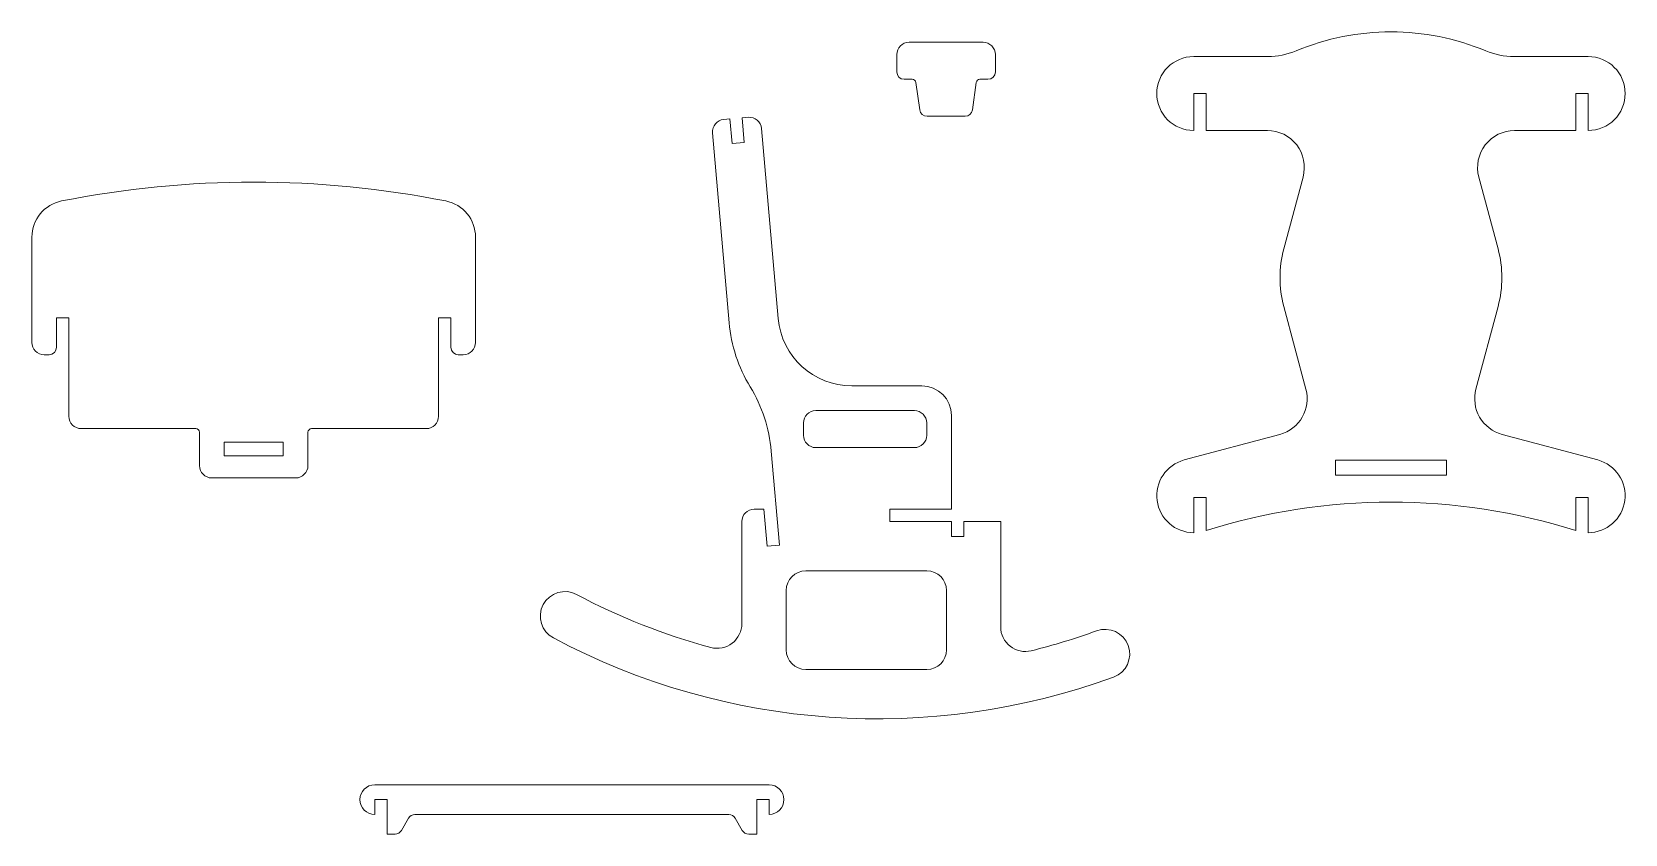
# Model space of a CAD drawing. Header units: millimetres. Extents: x -119 to 528, y -6 to 319.
import ezdxf

# ---------------------------------------------------------------- set-up
doc = ezdxf.new("R2010")
doc.units = ezdxf.units.MM

msp = doc.modelspace()

# ---------------------------------------------------------------- linework, layer by layer
at = {"color": 7, "linetype": 'Continuous', "lineweight": 15}
for p, q in [((237.29, 314.74), (267.29, 314.74)), ((232.29, 309.74), (232.29, 302.74)), ((272.29, 309.74), (272.29, 302.74)), ((382.78, 308.96), (352.78, 308.96)), ((482.78, 308.96), (512.78, 308.96)), ((235.29, 299.74), (238.54, 299.74)), ((240.03, 298.45), (241.59, 287.33)), ((264.56, 298.45), (263, 287.33)), ((269.29, 299.74), (266.04, 299.74)), ((357.78, 293.96), (352.78, 293.96)), ((352.78, 293.96), (352.78, 278.96)), ((357.78, 278.96), (357.78, 293.96)), ((507.78, 293.96), (512.78, 293.96)), ((507.78, 278.96), (507.78, 293.96)), ((512.78, 293.96), (512.78, 278.96)), ((260.02, 284.74), (244.56, 284.74)), ((164.28, 200.99), (157.55, 278.02)), ((162.09, 283.44), (164.58, 283.65)), ((165.45, 273.69), (164.58, 283.65)), ((169.56, 284.09), (172.05, 284.31)), ((169.56, 284.09), (170.43, 274.13)), ((177.47, 279.76), (184.21, 202.74)), ((357.78, 278.96), (382.64, 278.96)), ((507.78, 278.96), (482.93, 278.96)), ((170.43, 274.13), (165.45, 273.69)), ((397.13, 260.08), (389.31, 230.93)), ((468.44, 260.08), (476.25, 230.93)), ((-118.59, 235.66), (-118.59, 193.04)), ((61.41, 235.66), (61.41, 193.04)), ((389.31, 207.64), (398.3, 174.09)), ((476.25, 207.64), (467.26, 174.09)), ((-108.59, 191.04), (-108.59, 203.04)), ((-108.59, 203.04), (-103.59, 203.04)), ((-103.59, 203.04), (-103.59, 163.04)), ((46.41, 203.04), (46.41, 163.04)), ((51.41, 203.04), (46.41, 203.04)), ((51.41, 191.04), (51.41, 203.04)), ((-113.59, 188.04), (-111.59, 188.04)), ((56.41, 188.04), (54.41, 188.04)), ((214.09, 175.35), (242.45, 175.35)), ((199.45, 165.35), (239.45, 165.35)), ((254.45, 163.35), (254.45, 125.35)), ((-98.59, 158.04), (-52.09, 158.04)), ((-50.59, 156.54), (-50.59, 143.04)), ((-6.59, 156.54), (-6.59, 143.04)), ((41.41, 158.04), (-5.09, 158.04)), ((194.45, 155.35), (194.45, 160.35)), ((244.45, 160.35), (244.45, 155.35)), ((387.7, 155.72), (348.9, 145.32)), ((477.87, 155.72), (516.66, 145.32)), ((-40.59, 147.04), (-40.59, 152.54)), ((-16.59, 152.54), (-40.59, 152.54)), ((-16.59, 147.04), (-16.59, 152.54)), ((184.72, 110.84), (181.38, 148.96)), ((239.45, 150.35), (199.45, 150.35)), ((-40.59, 147.04), (-16.59, 147.04)), ((410.28, 145.2), (455.28, 145.2)), ((410.28, 145.2), (410.28, 139.2)), ((455.28, 145.2), (455.28, 139.2)), ((-11.59, 138.04), (-45.59, 138.04)), ((455.28, 139.2), (410.28, 139.2)), ((357.78, 130.06), (352.78, 130.06)), ((352.78, 130.06), (352.78, 115.84)), ((357.78, 116.68), (357.78, 130.06)), ((507.78, 130.06), (512.78, 130.06)), ((507.78, 116.68), (507.78, 130.06)), ((512.78, 130.06), (512.78, 115.84)), ((174.45, 125.35), (178.43, 125.35)), ((179.74, 110.41), (178.43, 125.35)), ((229.45, 125.35), (229.45, 120.35)), ((254.45, 125.35), (229.45, 125.35)), ((169.45, 78.95), (169.45, 120.35)), ((229.45, 120.35), (254.45, 120.35)), ((254.45, 114.35), (254.45, 120.35)), ((259.45, 120.35), (259.45, 114.35)), ((259.45, 120.35), (274.45, 120.35)), ((274.45, 120.35), (274.45, 77.66)), ((184.72, 110.84), (179.74, 110.41)), ((259.45, 114.35), (254.45, 114.35)), ((195.45, 100.35), (244.45, 100.35)), ((187.45, 68.35), (187.45, 92.35)), ((252.45, 92.35), (252.45, 68.35)), ((244.45, 60.35), (195.45, 60.35)), ((180.49, 13.57), (20.49, 13.57)), ((25.49, 7.57), (20.49, 7.57)), ((20.49, 7.57), (20.49, 1.57)), ((25.49, -6.43), (25.49, 7.57)), ((175.49, 7.57), (180.49, 7.57)), ((175.49, -6.43), (175.49, 7.57)), ((180.49, 7.57), (180.49, 1.57)), ((34.24, 0.07), (31.35, -4.93)), ((36.84, 1.57), (164.14, 1.57)), ((166.74, 0.07), (169.62, -4.93)), ((28.76, -6.43), (25.49, -6.43)), ((172.22, -6.43), (175.49, -6.43))]:
    msp.add_line(p, q, dxfattribs=at)
for centre, radius, start, end in [((432.78, 218.96), 100, 67.38014, 112.61986), ((237.29, 309.74), 5, 90, 180), ((267.29, 309.74), 5, 0, 90), ((382.78, 338.96), 30, 270, 292.61986), ((482.78, 338.96), 30, 247.38014, 270), ((352.78, 293.96), 15, 90, 270), ((512.78, 293.96), 15, 270, 90), ((235.29, 302.74), 3, 180, 270), ((238.54, 298.24), 1.5, 8, 90), ((266.04, 298.24), 1.5, 90, 172), ((269.29, 302.74), 3, 270, 0), ((244.56, 287.74), 3, 188, 270), ((260.02, 287.74), 3, 270, 352), ((162.53, 278.45), 5, 95, 185), ((172.49, 279.33), 5, 5, 95), ((382.64, 263.96), 15, 345, 90), ((482.93, 263.96), 15, 90, 195), ((-28.59, -141.96), 400, 78.76666, 101.23334), ((-103.59, 235.66), 15, 101.23334, 180), ((46.41, 235.66), 15, 0, 78.76666), ((432.78, 219.28), 45, 165, 195), ((432.78, 219.28), 45, 345, 15), ((224.06, 206.22), 60, 185, 211.38433), ((214.09, 205.35), 30, 185, 270), ((-113.59, 193.04), 5, 180, 270), ((-111.59, 191.04), 3, 270, 0), ((54.41, 191.04), 3, 180, 270), ((56.41, 193.04), 5, 270, 0), ((121.61, 143.73), 60, 5, 31.38433), ((242.45, 163.35), 12, 0, 90), ((383.81, 170.21), 15, 285, 15), ((481.75, 170.21), 15, 165, 255), ((-98.59, 163.04), 5, 180, 270), ((41.41, 163.04), 5, 270, 0), ((199.45, 160.35), 5, 90, 180), ((239.45, 160.35), 5, 0, 90), ((-52.09, 156.54), 1.5, 0, 90), ((-5.09, 156.54), 1.5, 90, 180), ((199.45, 155.35), 5, 180, 270), ((239.45, 155.35), 5, 270, 0), ((-45.59, 143.04), 5, 180, 270), ((-11.59, 143.04), 5, 270, 0), ((352.78, 130.84), 15, 105, 270), ((512.78, 130.84), 15, 270, 75), ((174.45, 120.35), 5, 90, 180), ((432.78, -121.8), 250, 72.5424, 107.4576), ((195.45, 92.35), 8, 90, 180), ((244.45, 92.35), 8, 0, 90), ((97.69, 81.96), 10, 62, 242), ((224.45, 320.35), 260, 242, 254.92994), ((159.45, 78.95), 10, 254.92994, 0), ((284.45, 77.66), 10, 180, 283.88654), ((224.45, 320.35), 280, 242, 290), ((224.45, 320.35), 260, 283.88654, 290), ((316.8, 66.64), 10, 290, 110), ((195.45, 68.35), 8, 180, 270), ((244.45, 68.35), 8, 270, 0), ((20.49, 7.57), 6, 90, 270), ((180.49, 7.57), 6, 270, 90), ((36.84, -1.43), 3, 90, 150), ((164.14, -1.43), 3, 30, 90), ((28.76, -3.43), 3, 270, 330), ((172.22, -3.43), 3, 210, 270)]:
    msp.add_arc(centre, radius, start, end, dxfattribs=at)

doc.saveas('drawing.dxf')
